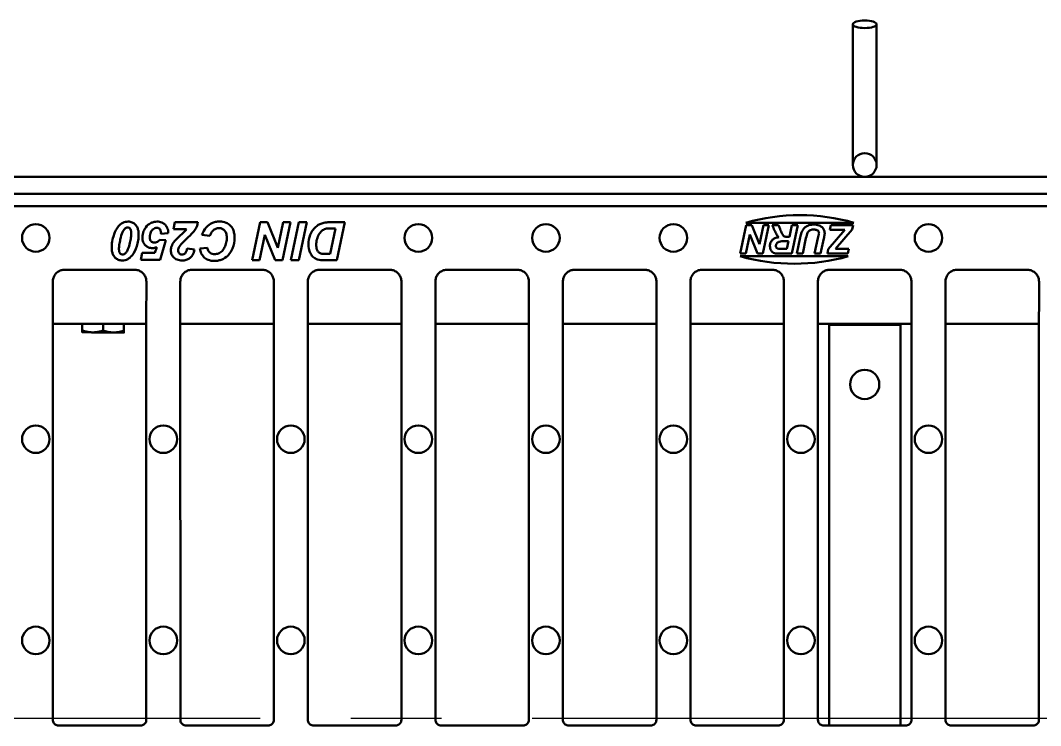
# Model space of a CAD drawing. Header units: inches. Extents: x 6 to 170, y 1 to 50.
# Drawn here: x 98.18 to 108.9, y 40.84 to 48.25 of the extents above; entities that cross this region are included whole.
import ezdxf

# ---------------------------------------------------------------- set-up
doc = ezdxf.new("R2010")
doc.units = ezdxf.units.IN
doc.header["$LTSCALE"] = 8
doc.header["$MEASUREMENT"] = 0
doc.linetypes.add('CENTER2', pattern=[1.125, 0.75, -0.125, 0.125, -0.125])
doc.layers.add('Visible (ANSI)', color=7, linetype='Continuous', lineweight=50)

msp = doc.modelspace()

# ---------------------------------------------------------------- linework, layer by layer
at = {"color": 7, "linetype": 'CENTER2', "ltscale": 0.952448}
msp.add_line((43.552063, 40.918385), (168.921708, 40.918385), dxfattribs=at)
at = {"layer": 'Visible (ANSI)'}
for p, q in [((106.927053, 47.635473), (106.927053, 48.213706)), ((107.177053, 47.635473), (107.177053, 48.213706)), ((106.927053, 47.635473), (106.927053, 47.399769)), ((107.177053, 47.399769), (107.177053, 47.635473)), ((106.927053, 46.740316), (106.927053, 47.399769)), ((107.177053, 46.740316), (107.177053, 47.399769)), ((106.927053, 46.740316), (106.927053, 46.733417)), ((107.177053, 46.733417), (107.177053, 46.740316)), ((167.052053, 46.608417), (47.052053, 46.608417)), ((167.052053, 46.429417), (47.052053, 46.429417)), ((116.376827, 46.301417), (97.727279, 46.301417)), ((99.803211, 46.131417), (99.788577, 46.05977)), ((100.046199, 46.131417), (99.803211, 46.131417)), ((100.700163, 46.131417), (100.616626, 45.731417)), ((100.776382, 46.131417), (100.700163, 46.131417)), ((100.884919, 45.862819), (100.776382, 46.131417)), ((100.941321, 46.131417), (100.884919, 45.862819)), ((100.934004, 45.731417), (101.017541, 46.131417)), ((101.017541, 46.131417), (100.941321, 46.131417)), ((101.106565, 46.131417), (101.023029, 45.731417)), ((101.105346, 45.731417), (101.188882, 46.131417)), ((101.188882, 46.131417), (101.106565, 46.131417)), ((101.587663, 46.131417), (101.446504, 46.131417)), ((101.504126, 45.731417), (101.587663, 46.131417)), ((105.807465, 46.101417), (105.744812, 45.801417)), ((105.801918, 46.126417), (106.939553, 46.126417)), ((105.864629, 46.101417), (105.807465, 46.101417)), ((105.946032, 45.899968), (105.864629, 46.101417)), ((105.988333, 46.101417), (105.946032, 45.899968)), ((105.982846, 45.801417), (106.045498, 46.101417)), ((106.045498, 46.101417), (105.988333, 46.101417)), ((106.146794, 46.101417), (106.080483, 46.101417)), ((106.286733, 46.101417), (106.260894, 45.977255)), ((106.285818, 45.801417), (106.348471, 46.101417)), ((106.348471, 46.101417), (106.286733, 46.101417)), ((106.69626, 46.101417), (106.685742, 46.05134)), ((106.929263, 46.101417), (106.69626, 46.101417)), ((106.919431, 46.054084), (106.929263, 46.101417)), ((99.65748, 46.010075), (99.734004, 46.016782)), ((99.788577, 46.05977), (99.926992, 46.05977)), ((100.087968, 46.000319), (100.170894, 45.987819)), ((100.692846, 45.731417), (100.748943, 45.9991)), ((100.748943, 45.9991), (100.857785, 45.731417)), ((101.491931, 46.067087), (101.435833, 45.797575)), ((101.450163, 46.067087), (101.491931, 46.067087)), ((105.801977, 45.801417), (105.84405, 46.002179)), ((105.84405, 46.002179), (105.925681, 45.801417)), ((106.570041, 46.004465), (106.561123, 45.96445)), ((106.843288, 46.052255), (106.668364, 45.84852)), ((106.685742, 46.05134), (106.756626, 46.05134)), ((106.746337, 45.851493), (106.919431, 46.054084)), ((99.708699, 45.941478), (99.64437, 45.946356)), ((99.647724, 45.736904), (99.708699, 45.941478)), ((106.218821, 45.932209), (106.251519, 45.932209)), ((106.251519, 45.932209), (106.234599, 45.851493)), ((106.260894, 45.977255), (106.235742, 45.977255)), ((106.374538, 45.971081), (106.339324, 45.801417)), ((106.400605, 45.801417), (106.434904, 45.965365)), ((106.561123, 45.96445), (106.525224, 45.801417)), ((106.586962, 45.801417), (106.622175, 45.959648)), ((99.461443, 45.808551), (99.446809, 45.736904)), ((99.59437, 45.808551), (99.461443, 45.808551)), ((99.612663, 45.870136), (99.59437, 45.808551)), ((100.009004, 45.844221), (99.93248, 45.855807)), ((100.145894, 45.861904), (100.066931, 45.854282)), ((101.435833, 45.797575), (101.387968, 45.797575)), ((105.744812, 45.801417), (105.801977, 45.801417)), ((105.925681, 45.801417), (105.982846, 45.801417)), ((106.152739, 45.801417), (106.285818, 45.801417)), ((106.234599, 45.851493), (106.166687, 45.851493)), ((106.339324, 45.801417), (106.400605, 45.801417)), ((106.525224, 45.801417), (106.586962, 45.801417)), ((106.668364, 45.84852), (106.659446, 45.801417)), ((106.659446, 45.801417), (106.875986, 45.801417)), ((106.886504, 45.851493), (106.746337, 45.851493)), ((106.875986, 45.801417), (106.886504, 45.851493)), ((99.446809, 45.736904), (99.647724, 45.736904)), ((100.616626, 45.731417), (100.692846, 45.731417)), ((100.857785, 45.731417), (100.934004, 45.731417)), ((101.023029, 45.731417), (101.105346, 45.731417)), ((101.396199, 45.731417), (101.504126, 45.731417)), ((106.879839, 45.773795), (105.745034, 45.773795)), ((98.645493, 45.632197), (99.378613, 45.632197)), ((99.985493, 45.632197), (100.718613, 45.632197)), ((101.325493, 45.632197), (102.058613, 45.632197)), ((102.665493, 45.632197), (103.398613, 45.632197)), ((104.005493, 45.632197), (104.738613, 45.632197)), ((105.345493, 45.632197), (106.078613, 45.632197)), ((106.685493, 45.632197), (107.418613, 45.632197)), ((108.025493, 45.632197), (108.758613, 45.632197)), ((99.503514, 45.062417), (98.520592, 45.062417)), ((98.83048, 45.062417), (98.830066, 44.993805)), ((99.049484, 45.062417), (99.049062, 44.992486)), ((99.268488, 45.062417), (99.268058, 44.991167)), ((100.843514, 45.062417), (99.860592, 45.062417)), ((102.183514, 45.062417), (101.200592, 45.062417)), ((103.523514, 45.062417), (102.540592, 45.062417)), ((104.863514, 45.062417), (103.880592, 45.062417)), ((106.203514, 45.062417), (105.220592, 45.062417)), ((107.543514, 45.062417), (106.560592, 45.062417)), ((106.677053, 40.838739), (106.677053, 45.051417)), ((106.677053, 45.051417), (107.427053, 45.051417)), ((107.427053, 45.051417), (107.427053, 40.838739)), ((108.883514, 45.062417), (107.900592, 45.062417)), ((98.829948, 44.974245), (98.939446, 44.973586)), ((98.939446, 44.973586), (99.158442, 44.972266)), ((99.158442, 44.972266), (99.267941, 44.971607)), ((98.580851, 40.838739), (99.443255, 40.838739)), ((99.920851, 40.838739), (100.783255, 40.838739)), ((101.260851, 40.838739), (102.123255, 40.838739)), ((102.600851, 40.838739), (103.463255, 40.838739)), ((103.940851, 40.838739), (104.803255, 40.838739)), ((105.280851, 40.838739), (106.143255, 40.838739)), ((106.620851, 40.838739), (107.483255, 40.838739)), ((107.960851, 40.838739), (108.823255, 40.838739))]:
    msp.add_line(p, q, dxfattribs=at)
for centre, radius in [((107.052053, 46.733417), 0.125), ((98.342053, 45.966417), 0.145), ((102.362053, 45.966417), 0.145), ((103.702053, 45.966417), 0.145), ((105.042053, 45.966417), 0.145), ((107.722053, 45.966417), 0.145), ((107.052053, 44.426417), 0.1535), ((98.342053, 43.850417), 0.145), ((99.682053, 43.850417), 0.145), ((101.022053, 43.850417), 0.145), ((102.362053, 43.850417), 0.145), ((103.702053, 43.850417), 0.145), ((105.042053, 43.850417), 0.145), ((106.382053, 43.850417), 0.145), ((107.722053, 43.850417), 0.145), ((98.342053, 41.734417), 0.145), ((99.682053, 41.734417), 0.145), ((101.022053, 41.734417), 0.145), ((102.362053, 41.734417), 0.145), ((103.702053, 41.734417), 0.145), ((105.042053, 41.734417), 0.145), ((106.382053, 41.734417), 0.145), ((107.722053, 41.734417), 0.145)]:
    msp.add_circle(centre, radius, dxfattribs=at)
for centre, start, end in [((106.370735, 44.125705), 74.1291453, 105.8708547), ((106.312436, 47.774909), 254.1696637, 285.8303363)]:
    msp.add_arc(centre, 2.08, start, end, dxfattribs=at)
msp.add_ellipse((107.052053, 48.213706), major_axis=(0.125, 0), ratio=0.321439465, dxfattribs=at)
for points, knots in [([(99.311138, 46.138124), (99.301882, 46.138124), (99.29273, 46.137128), (99.274754, 46.132951), (99.26616, 46.129839), (99.236199, 46.115009), (99.220694, 46.099501), (99.190368, 46.064576), (99.17551, 46.034678), (99.155837, 45.979273), (99.139492, 45.926824), (99.139492, 45.867087)], [-1.42420364, -1.42420364, -1.42420364, -1.42420364, -1.33217933, -1.33217933, -1.240742654, -1.240742654, -0.999827511, -0.999827511, -0.455194021, -0.455194021, 0, 0, 0, 0]), ([(99.422724, 46.001234), (99.422724, 46.014164), (99.421828, 46.027277), (99.417633, 46.051165), (99.414622, 46.062173), (99.404925, 46.084979), (99.397311, 46.09734), (99.376113, 46.117943), (99.365465, 46.125175), (99.339931, 46.135741), (99.325699, 46.138124), (99.311138, 46.138124)], [-0.5626153416, -0.5626153416, -0.5626153416, -0.5626153416, -0.4418695126, -0.4418695126, -0.3361874629, -0.3361874629, -0.2105519044, -0.2105519044, -0.11095338, -0.11095338, 0, 0, 0, 0]), ([(99.616626, 46.138124), (99.606063, 46.138124), (99.595623, 46.136996), (99.574864, 46.132388), (99.564786, 46.128929), (99.540674, 46.117839), (99.524453, 46.108022), (99.490332, 46.07271), (99.480265, 46.050641), (99.466795, 46.016848), (99.462358, 45.995416), (99.462358, 45.973185)], [-0.4712701401, -0.4712701401, -0.4712701401, -0.4712701401, -0.4160229023, -0.4160229023, -0.3600477911, -0.3600477911, -0.2772072836, -0.2772072836, -0.1694012242, -0.1694012242, 0, 0, 0, 0]), ([(99.734004, 46.016782), (99.733802, 46.035158), (99.730935, 46.053488), (99.716708, 46.087468), (99.707126, 46.098801), (99.689616, 46.116038), (99.678009, 46.123843), (99.649507, 46.135541), (99.63319, 46.138124), (99.616626, 46.138124)], [-0.3917950767, -0.3917950767, -0.3917950767, -0.3917950767, -0.3134044486, -0.3134044486, -0.234723823, -0.234723823, -0.1262137182, -0.1262137182, 0, 0, 0, 0]), ([(99.921199, 45.951843), (99.987527, 46.014424), (100.008258, 46.03855), (100.033399, 46.082836), (100.042543, 46.104137), (100.046199, 46.131417)], [-0.5332643141, -0.5332643141, -0.5332643141, -0.5332643141, -0.2097276997, -0.2097276997, 0, 0, 0, 0]), ([(100.274553, 46.138734), (100.259774, 46.138734), (100.245062, 46.137367), (100.216839, 46.131405), (100.20356, 46.127024), (100.176346, 46.114254), (100.154284, 46.101693), (100.112635, 46.055387), (100.098234, 46.028681), (100.087968, 46.000319)], [-0.9155196945, -0.9155196945, -0.9155196945, -0.9155196945, -0.6895128727, -0.6895128727, -0.4744099358, -0.4744099358, -0.2298442899, -0.2298442899, 0, 0, 0, 0]), ([(100.43065, 45.966173), (100.43065, 45.982178), (100.42953, 45.998394), (100.424294, 46.028003), (100.420534, 46.041654), (100.406465, 46.074635), (100.395576, 46.088571), (100.372704, 46.111044), (100.358119, 46.120442), (100.320432, 46.135516), (100.297441, 46.138734), (100.274553, 46.138734)], [-0.5696671888, -0.5696671888, -0.5696671888, -0.5696671888, -0.4892404892, -0.4892404892, -0.4186110456, -0.4186110456, -0.3091338147, -0.3091338147, -0.1744101474, -0.1744101474, 0, 0, 0, 0]), ([(101.367541, 46.125319), (101.353518, 46.122003), (101.339635, 46.117532), (101.314838, 46.106158), (101.303768, 46.099569), (101.29376, 46.091478)], [-0.2079001477, -0.2079001477, -0.2079001477, -0.2079001477, -0.0980650013, -0.0980650013, 0, 0, 0, 0]), ([(101.446504, 46.131417), (101.431494, 46.131417), (101.415238, 46.13105), (101.389807, 46.129087), (101.377784, 46.127729), (101.367541, 46.125319)], [-0.1954803348, -0.1954803348, -0.1954803348, -0.1954803348, -0.0801870153, -0.0801870153, 0, 0, 0, 0]), ([(106.080483, 46.101417), (106.087935, 46.08255), (106.096145, 46.062858), (106.111155, 46.030375), (106.118617, 46.015342), (106.126443, 46.00195)], [-0.2732928326, -0.2732928326, -0.2732928326, -0.2732928326, -0.1181954759, -0.1181954759, 0, 0, 0, 0]), ([(106.17812, 46.022301), (106.171634, 46.037244), (106.164642, 46.053757), (106.154694, 46.078881), (106.150038, 46.091127), (106.146794, 46.101417)], [-0.2079309914, -0.2079309914, -0.2079309914, -0.2079309914, -0.082213401, -0.082213401, 0, 0, 0, 0]), ([(106.519736, 46.106447), (106.50189, 46.106447), (106.483524, 46.104548), (106.448625, 46.09368), (106.436364, 46.085707), (106.416489, 46.069941), (106.40771, 46.060029), (106.394514, 46.03702), (106.384608, 46.015884), (106.374538, 45.971081)], [-1.333725564, -1.333725564, -1.333725564, -1.333725564, -1.028872932, -1.028872932, -0.709896457, -0.709896457, -0.349912511, -0.349912511, 0, 0, 0, 0]), ([(106.63155, 46.014755), (106.63155, 46.021355), (106.630975, 46.027937), (106.628458, 46.040521), (106.626612, 46.046442), (106.619509, 46.062365), (106.612979, 46.071241), (106.598764, 46.084643), (106.589172, 46.092181), (106.556804, 46.104286), (106.537914, 46.106447), (106.519736, 46.106447)], [-0.6218542537, -0.6218542537, -0.6218542537, -0.6218542537, -0.5232995856, -0.5232995856, -0.43023467, -0.43023467, -0.262963334, -0.262963334, -0.1385161465, -0.1385161465, 0, 0, 0, 0]), ([(99.230041, 45.948795), (99.236178, 45.976896), (99.244071, 46.005988), (99.258238, 46.037763), (99.263527, 46.047741), (99.26998, 46.055502)], [-0.266252219, -0.266252219, -0.266252219, -0.266252219, -0.076912529, -0.076912529, 0, 0, 0, 0]), ([(99.26998, 46.055502), (99.273117, 46.0592), (99.276593, 46.06265), (99.283903, 46.068283), (99.287644, 46.070538), (99.297126, 46.074503), (99.3028, 46.075624), (99.308699, 46.075624)], [-0.1152733863, -0.1152733863, -0.1152733863, -0.1152733863, -0.0783110772, -0.0783110772, -0.04494996, -0.04494996, 0, 0, 0, 0]), ([(99.308699, 46.075624), (99.311562, 46.075624), (99.314407, 46.075327), (99.319847, 46.074019), (99.32238, 46.073058), (99.328836, 46.069563), (99.332262, 46.066539), (99.336828, 46.060922), (99.339865, 46.056801), (99.344995, 46.039286), (99.345894, 46.028114), (99.345894, 46.017087)], [-0.4438360577, -0.4438360577, -0.4438360577, -0.4438360577, -0.3635675984, -0.3635675984, -0.2869823884, -0.2869823884, -0.1577646973, -0.1577646973, -0.0840258789, -0.0840258789, 0, 0, 0, 0]), ([(99.345894, 46.017087), (99.345894, 46.002082), (99.344342, 45.986187), (99.339538, 45.95236), (99.33559, 45.932712), (99.33126, 45.914039)], [-0.2601124726, -0.2601124726, -0.2601124726, -0.2601124726, -0.1460655697, -0.1460655697, 0, 0, 0, 0]), ([(99.402297, 45.878978), (99.408933, 45.899085), (99.414127, 45.919601), (99.420976, 45.960594), (99.422724, 45.980848), (99.422724, 46.001234)], [-0.3166928571, -0.3166928571, -0.3166928571, -0.3166928571, -0.1553398862, -0.1553398862, 0, 0, 0, 0]), ([(99.540102, 45.973795), (99.540102, 45.983586), (99.540842, 45.993491), (99.544302, 46.011609), (99.54679, 46.019934), (99.556571, 46.041146), (99.564437, 46.049787), (99.57724, 46.061551), (99.583977, 46.066228), (99.598467, 46.072321), (99.605721, 46.073795), (99.613272, 46.073795)], [-0.2782329435, -0.2782329435, -0.2782329435, -0.2782329435, -0.2314194163, -0.2314194163, -0.190064399, -0.190064399, -0.1197771776, -0.1197771776, -0.0575417254, -0.0575417254, 0, 0, 0, 0]), ([(99.613272, 46.073795), (99.616616, 46.073795), (99.619953, 46.073498), (99.626308, 46.072192), (99.629287, 46.071236), (99.637056, 46.067644), (99.641305, 46.064433), (99.647268, 46.057935), (99.650937, 46.053377), (99.656795, 46.036957), (99.657785, 46.027377), (99.657785, 46.018307)], [-0.3546264931, -0.3546264931, -0.3546264931, -0.3546264931, -0.2922477304, -0.2922477304, -0.2336029883, -0.2336029883, -0.1325906454, -0.1325906454, -0.0691137064, -0.0691137064, 0, 0, 0, 0]), ([(99.657785, 46.018307), (99.657785, 46.017219), (99.657748, 46.015958), (99.657651, 46.013316), (99.657566, 46.011632), (99.65748, 46.010075)], [-0.02010275766, -0.02010275766, -0.02010275766, -0.02010275766, -0.01187937312, -0.01187937312, 0, 0, 0, 0]), ([(99.926992, 46.05977), (99.913265, 46.04223), (99.901108, 46.030031), (99.856945, 45.987679), (99.822705, 45.956902), (99.803211, 45.934465)], [-0.343064283, -0.343064283, -0.343064283, -0.343064283, -0.2264833413, -0.2264833413, 0, 0, 0, 0]), ([(100.170894, 45.987819), (100.174339, 45.998472), (100.178739, 46.008908), (100.189448, 46.027246), (100.195481, 46.035247), (100.211985, 46.051295), (100.222833, 46.058281), (100.245007, 46.067553), (100.256811, 46.069831), (100.269065, 46.069831)], [-0.3299978299, -0.3299978299, -0.3299978299, -0.3299978299, -0.2525575839, -0.2525575839, -0.1831416277, -0.1831416277, -0.0933783174, -0.0933783174, 0, 0, 0, 0]), ([(100.269065, 46.069831), (100.274399, 46.069831), (100.279704, 46.069351), (100.289952, 46.067285), (100.294812, 46.065762), (100.308764, 46.059609), (100.316794, 46.053645), (100.329586, 46.040186), (100.336347, 46.031346), (100.347255, 46.00252), (100.349248, 45.985591), (100.349248, 45.969221)], [-0.5023108897, -0.5023108897, -0.5023108897, -0.5023108897, -0.4329251843, -0.4329251843, -0.3663080653, -0.3663080653, -0.2345683804, -0.2345683804, -0.1247325077, -0.1247325077, 0, 0, 0, 0]), ([(101.29376, 46.091478), (101.279085, 46.080023), (101.266365, 46.066549), (101.244132, 46.036316), (101.233313, 46.017669), (101.212202, 45.966208), (101.20687, 45.931951), (101.20687, 45.89727)], [-0.5807300075, -0.5807300075, -0.5807300075, -0.5807300075, -0.423747975, -0.423747975, -0.2642667643, -0.2642667643, 0, 0, 0, 0]), ([(101.289492, 45.894831), (101.289492, 45.913601), (101.291248, 45.932543), (101.297551, 45.958757), (101.302204, 45.975909), (101.322465, 46.013179), (101.333405, 46.028225), (101.347114, 46.040563)], [-0.742641423, -0.742641423, -0.742641423, -0.742641423, -0.3233607128, -0.3233607128, -0.1405386191, -0.1405386191, 0, 0, 0, 0]), ([(101.347114, 46.040563), (101.352611, 46.045471), (101.358555, 46.049809), (101.37331, 46.05806), (101.380265, 46.06028), (101.398847, 46.065449), (101.421867, 46.067087), (101.450163, 46.067087)], [-0.3271275639, -0.3271275639, -0.3271275639, -0.3271275639, -0.2785123616, -0.2785123616, -0.2156119446, -0.2156119446, 0, 0, 0, 0]), ([(106.126443, 46.00195), (106.129732, 45.996516), (106.133346, 45.991199), (106.140822, 45.981816), (106.144664, 45.97761), (106.148852, 45.973825)], [-0.09142955508, -0.09142955508, -0.09142955508, -0.09142955508, -0.04301337269, -0.04301337269, 0, 0, 0, 0]), ([(106.205102, 45.9832), (106.199609, 45.987036), (106.194949, 45.992505), (106.18604, 46.005417), (106.181691, 46.014055), (106.17812, 46.022301)], [-0.1192857363, -0.1192857363, -0.1192857363, -0.1192857363, -0.0684684055, -0.0684684055, 0, 0, 0, 0]), ([(106.434904, 45.965365), (106.439932, 45.987672), (106.445464, 46.006995), (106.453608, 46.023863), (106.457544, 46.030959), (106.468913, 46.041682), (106.475, 46.046178), (106.494312, 46.053457), (106.50589, 46.05477), (106.516992, 46.05477)], [-0.5827969779, -0.5827969779, -0.5827969779, -0.5827969779, -0.2718056574, -0.2718056574, -0.1570278729, -0.1570278729, -0.0845986867, -0.0845986867, 0, 0, 0, 0]), ([(106.516992, 46.05477), (106.523175, 46.05477), (106.529515, 46.054349), (106.540723, 46.052297), (106.54582, 46.050839), (106.556736, 46.045721), (106.560679, 46.042284), (106.566039, 46.036674), (106.568252, 46.033445), (106.571377, 46.025942), (106.572099, 46.021897), (106.572099, 46.017728)], [-0.1391083294, -0.1391083294, -0.1391083294, -0.1391083294, -0.112931331, -0.112931331, -0.0908946893, -0.0908946893, -0.0619318185, -0.0619318185, -0.0317741581, -0.0317741581, 0, 0, 0, 0]), ([(106.572099, 46.017728), (106.571759, 46.015285), (106.571391, 46.012736), (106.570718, 46.008396), (106.570385, 46.006361), (106.570041, 46.004465)], [-0.03352487716, -0.03352487716, -0.03352487716, -0.03352487716, -0.01468042822, -0.01468042822, 0, 0, 0, 0]), ([(106.622175, 45.959648), (106.623795, 45.967136), (106.625828, 45.976628), (106.628202, 45.988279), (106.629326, 45.993926), (106.629721, 45.996691)], [-0.06123003914, -0.06123003914, -0.06123003914, -0.06123003914, -0.02128151175, -0.02128151175, 0, 0, 0, 0]), ([(106.629721, 45.996691), (106.630301, 45.999808), (106.630773, 46.002969), (106.631382, 46.008985), (106.63155, 46.011879), (106.63155, 46.014755)], [-0.04608087523, -0.04608087523, -0.04608087523, -0.04608087523, -0.02191844717, -0.02191844717, 0, 0, 0, 0]), ([(106.756626, 46.05134), (106.766753, 46.051474), (106.777469, 46.051598), (106.795152, 46.051747), (106.803481, 46.051798), (106.811047, 46.051798)], [-0.1351608595, -0.1351608595, -0.1351608595, -0.1351608595, -0.0576522062, -0.0576522062, 0, 0, 0, 0]), ([(106.811047, 46.051798), (106.813162, 46.051798), (106.81962, 46.051888), (106.827987, 46.052007), (106.83669, 46.052147), (106.843288, 46.052255)], [-0.06272125901, -0.06272125901, -0.06272125901, -0.06272125901, -0.05028394309, -0.05028394309, 0, 0, 0, 0]), ([(99.216016, 45.848795), (99.216016, 45.862928), (99.217565, 45.878282), (99.222138, 45.910891), (99.22596, 45.930434), (99.230041, 45.948795)], [-0.2505790308, -0.2505790308, -0.2505790308, -0.2505790308, -0.1433245594, -0.1433245594, 0, 0, 0, 0]), ([(99.33126, 45.914039), (99.32604, 45.892151), (99.319163, 45.868083), (99.305139, 45.835183), (99.298445, 45.822173), (99.290102, 45.811904)], [-0.2735298565, -0.2735298565, -0.2735298565, -0.2735298565, -0.1008170268, -0.1008170268, 0, 0, 0, 0]), ([(99.462358, 45.973185), (99.462358, 45.955294), (99.464987, 45.937367), (99.477196, 45.908414), (99.484575, 45.897538), (99.503258, 45.879233), (99.513496, 45.87232), (99.53842, 45.862055), (99.552547, 45.85977), (99.566931, 45.85977)], [-0.445934028, -0.445934028, -0.445934028, -0.445934028, -0.3088890217, -0.3088890217, -0.2053662992, -0.2053662992, -0.1096091884, -0.1096091884, 0, 0, 0, 0]), ([(99.587053, 45.917697), (99.583415, 45.917697), (99.579777, 45.918006), (99.572892, 45.919382), (99.569675, 45.920386), (99.561526, 45.924087), (99.557125, 45.927326), (99.550902, 45.934026), (99.547143, 45.938689), (99.541139, 45.955122), (99.540102, 45.964678), (99.540102, 45.973795)], [-0.3570642379, -0.3570642379, -0.3570642379, -0.3570642379, -0.292331555, -0.292331555, -0.2321510789, -0.2321510789, -0.1331026346, -0.1331026346, -0.0694694151, -0.0694694151, 0, 0, 0, 0]), ([(99.64437, 45.946356), (99.639477, 45.941129), (99.634136, 45.936236), (99.62316, 45.928264), (99.617612, 45.925044), (99.603791, 45.91938), (99.595585, 45.917697), (99.587053, 45.917697)], [-0.1683891038, -0.1683891038, -0.1683891038, -0.1683891038, -0.1138148218, -0.1138148218, -0.0650133249, -0.0650133249, 0, 0, 0, 0]), ([(99.803211, 45.934465), (99.782198, 45.910045), (99.773942, 45.892356), (99.764277, 45.867537), (99.761138, 45.852479), (99.761138, 45.836904)], [-0.2029638234, -0.2029638234, -0.2029638234, -0.2029638234, -0.1186789946, -0.1186789946, 0, 0, 0, 0]), ([(99.837053, 45.836295), (99.837053, 45.840761), (99.837739, 45.845231), (99.840136, 45.854615), (99.842034, 45.859604), (99.846528, 45.869358), (99.852318, 45.880948), (99.870285, 45.901234)], [-0.5685708064, -0.5685708064, -0.5685708064, -0.5685708064, -0.4016520544, -0.4016520544, -0.2064882074, -0.2064882074, 0, 0, 0, 0]), ([(99.870285, 45.901234), (99.87508, 45.90644), (99.883672, 45.91503), (99.898587, 45.929856), (99.910922, 45.941877), (99.921199, 45.951843)], [-0.1589248859, -0.1589248859, -0.1589248859, -0.1589248859, -0.1090903934, -0.1090903934, 0, 0, 0, 0]), ([(100.219065, 45.724709), (100.233028, 45.724709), (100.246878, 45.726018), (100.274018, 45.731513), (100.287049, 45.735596), (100.31801, 45.748928), (100.340649, 45.761741), (100.387506, 45.808565), (100.401751, 45.83722), (100.424219, 45.891279), (100.43065, 45.928206), (100.43065, 45.966173)], [-0.7519184317, -0.7519184317, -0.7519184317, -0.7519184317, -0.6623395836, -0.6623395836, -0.5742613404, -0.5742613404, -0.4460705854, -0.4460705854, -0.2893079575, -0.2893079575, 0, 0, 0, 0]), ([(100.349248, 45.969221), (100.349248, 45.952195), (100.347253, 45.935382), (100.339027, 45.899714), (100.332482, 45.882132), (100.319128, 45.854229), (100.310298, 45.84041), (100.285482, 45.815245), (100.271733, 45.808112), (100.248681, 45.798471), (100.235061, 45.795746), (100.220894, 45.795746)], [-0.3785346113, -0.3785346113, -0.3785346113, -0.3785346113, -0.3232241954, -0.3232241954, -0.2596277456, -0.2596277456, -0.1904032469, -0.1904032469, -0.1079495087, -0.1079495087, 0, 0, 0, 0]), ([(101.20687, 45.89727), (101.20687, 45.865301), (101.212164, 45.842691), (101.225329, 45.803958), (101.235372, 45.789298), (101.257614, 45.762881), (101.271637, 45.753941), (101.292156, 45.743105), (101.309985, 45.735774), (101.338577, 45.732636)], [-0.627494559, -0.627494559, -0.627494559, -0.627494559, -0.538364946, -0.538364946, -0.4140125505, -0.4140125505, -0.2191799157, -0.2191799157, 0, 0, 0, 0]), ([(101.337358, 45.802453), (101.332415, 45.804176), (101.327796, 45.806539), (101.31897, 45.812627), (101.314921, 45.816324), (101.306023, 45.826389), (101.300387, 45.83378), (101.291177, 45.860638), (101.289492, 45.877733), (101.289492, 45.894831)], [-0.3951584883, -0.3951584883, -0.3951584883, -0.3951584883, -0.3209029239, -0.3209029239, -0.2430373952, -0.2430373952, -0.1302913781, -0.1302913781, 0, 0, 0, 0]), ([(106.148852, 45.973825), (106.134639, 45.972005), (106.120212, 45.968619), (106.097608, 45.958288), (106.088853, 45.952565), (106.076043, 45.939727), (106.068734, 45.931003), (106.058476, 45.905942), (106.056474, 45.893091), (106.056474, 45.880075)], [-0.5555228948, -0.5555228948, -0.5555228948, -0.5555228948, -0.3539971075, -0.3539971075, -0.2062899743, -0.2062899743, -0.0991776306, -0.0991776306, 0, 0, 0, 0]), ([(106.117983, 45.88099), (106.117983, 45.885309), (106.118649, 45.889524), (106.121352, 45.897951), (106.123401, 45.901983), (106.129324, 45.910812), (106.133877, 45.915831), (106.144846, 45.923051), (106.149974, 45.925471), (106.166896, 45.930669), (106.189499, 45.932209), (106.218821, 45.932209)], [-0.6269760614, -0.6269760614, -0.6269760614, -0.6269760614, -0.5359256688, -0.5359256688, -0.440423319, -0.440423319, -0.3117794723, -0.3117794723, -0.2234325516, -0.2234325516, 0, 0, 0, 0]), ([(106.235742, 45.977255), (106.227557, 45.977255), (106.219035, 45.977869), (106.209805, 45.980677), (106.207258, 45.981725), (106.205102, 45.9832)], [-0.07363153989, -0.07363153989, -0.07363153989, -0.07363153989, -0.01990843394, -0.01990843394, 0, 0, 0, 0]), ([(99.139492, 45.867087), (99.139492, 45.853946), (99.140392, 45.840605), (99.14462, 45.81637), (99.147651, 45.805213), (99.15712, 45.782907), (99.164557, 45.770379), (99.185927, 45.749577), (99.196468, 45.742426), (99.221814, 45.731945), (99.235983, 45.729587), (99.250468, 45.729587)], [-0.5853764919, -0.5853764919, -0.5853764919, -0.5853764919, -0.4529849796, -0.4529849796, -0.3376048856, -0.3376048856, -0.2089705476, -0.2089705476, -0.1103748172, -0.1103748172, 0, 0, 0, 0]), ([(99.253516, 45.792087), (99.250729, 45.792087), (99.24796, 45.792372), (99.242649, 45.79362), (99.240165, 45.794537), (99.233687, 45.797937), (99.230194, 45.800942), (99.225211, 45.806915), (99.222108, 45.811169), (99.216953, 45.827926), (99.216016, 45.838369), (99.216016, 45.848795)], [-0.3772290114, -0.3772290114, -0.3772290114, -0.3772290114, -0.3145029392, -0.3145029392, -0.2544694693, -0.2544694693, -0.1498932255, -0.1498932255, -0.0794400356, -0.0794400356, 0, 0, 0, 0]), ([(99.250468, 45.729587), (99.260394, 45.729587), (99.270181, 45.730762), (99.289452, 45.735671), (99.298642, 45.739339), (99.320525, 45.751213), (99.337022, 45.762946), (99.374815, 45.809495), (99.390507, 45.843321), (99.402297, 45.878978)], [-0.8010431732, -0.8010431732, -0.8010431732, -0.8010431732, -0.6542744206, -0.6542744206, -0.5070194951, -0.5070194951, -0.2861735904, -0.2861735904, 0, 0, 0, 0]), ([(99.290102, 45.811904), (99.287132, 45.808192), (99.283808, 45.804719), (99.276758, 45.799088), (99.273135, 45.796853), (99.264182, 45.793109), (99.258951, 45.792087), (99.253516, 45.792087)], [-0.1101746327, -0.1101746327, -0.1101746327, -0.1101746327, -0.0739419032, -0.0739419032, -0.041413204, -0.041413204, 0, 0, 0, 0]), ([(99.566931, 45.85977), (99.574595, 45.85977), (99.58217, 45.860667), (99.597566, 45.864157), (99.605249, 45.866819), (99.612663, 45.870136)], [-0.1202884639, -0.1202884639, -0.1202884639, -0.1202884639, -0.061889614, -0.061889614, 0, 0, 0, 0]), ([(99.761138, 45.836904), (99.761138, 45.829253), (99.761781, 45.821621), (99.764586, 45.807002), (99.766645, 45.800099), (99.774745, 45.781066), (99.782379, 45.77027), (99.798293, 45.754746), (99.80906, 45.745667), (99.843524, 45.732086), (99.862366, 45.729587), (99.880955, 45.729587)], [-0.735249773, -0.735249773, -0.735249773, -0.735249773, -0.6128752048, -0.6128752048, -0.4971836058, -0.4971836058, -0.2820724189, -0.2820724189, -0.1416477819, -0.1416477819, 0, 0, 0, 0]), ([(99.879126, 45.790868), (99.873393, 45.790868), (99.867773, 45.791789), (99.85762, 45.79598), (99.853371, 45.798908), (99.846501, 45.805802), (99.843092, 45.810183), (99.83805, 45.822651), (99.837053, 45.829463), (99.837053, 45.836295)], [-0.2259364898, -0.2259364898, -0.2259364898, -0.2259364898, -0.1614763089, -0.1614763089, -0.1024392816, -0.1024392816, -0.052058675, -0.052058675, 0, 0, 0, 0]), ([(99.93248, 45.855807), (99.930391, 45.844817), (99.927358, 45.832786), (99.918125, 45.811727), (99.913405, 45.806561), (99.906062, 45.799613), (99.901365, 45.796384), (99.890654, 45.791913), (99.884988, 45.790868), (99.879126, 45.790868)], [-0.1534342792, -0.1534342792, -0.1534342792, -0.1534342792, -0.1217026421, -0.1217026421, -0.0884400679, -0.0884400679, -0.0446652184, -0.0446652184, 0, 0, 0, 0]), ([(99.880955, 45.729587), (99.895151, 45.729587), (99.909274, 45.731312), (99.935593, 45.739282), (99.947357, 45.745083), (99.967592, 45.759907), (99.979057, 45.770329), (99.999576, 45.804375), (100.005694, 45.824141), (100.009004, 45.844221)], [-0.6473325758, -0.6473325758, -0.6473325758, -0.6473325758, -0.4694121157, -0.4694121157, -0.3027254703, -0.3027254703, -0.155076625, -0.155076625, 0, 0, 0, 0]), ([(100.066931, 45.854282), (100.068941, 45.837069), (100.073131, 45.820195), (100.087105, 45.789718), (100.096199, 45.776636), (100.117011, 45.756154), (100.130952, 45.744878), (100.173155, 45.727957), (100.196143, 45.724709), (100.219065, 45.724709)], [-0.7887651221, -0.7887651221, -0.7887651221, -0.7887651221, -0.5600196507, -0.5600196507, -0.3462995775, -0.3462995775, -0.1746643516, -0.1746643516, 0, 0, 0, 0]), ([(100.220894, 45.795746), (100.212249, 45.795746), (100.203513, 45.796656), (100.187406, 45.801165), (100.180159, 45.804531), (100.168822, 45.812989), (100.163137, 45.818379), (100.151766, 45.83767), (100.148097, 45.849949), (100.145894, 45.861904)], [-0.3847040557, -0.3847040557, -0.3847040557, -0.3847040557, -0.2738723987, -0.2738723987, -0.1703588896, -0.1703588896, -0.092634434, -0.092634434, 0, 0, 0, 0]), ([(101.387968, 45.797575), (101.378111, 45.797575), (101.367026, 45.797845), (101.35026, 45.799461), (101.342939, 45.800553), (101.337358, 45.802453)], [-0.1089193799, -0.1089193799, -0.1089193799, -0.1089193799, -0.0449214195, -0.0449214195, 0, 0, 0, 0]), ([(106.056474, 45.880075), (106.056474, 45.871919), (106.057281, 45.863731), (106.061039, 45.848623), (106.063755, 45.841783), (106.07052, 45.830549), (106.075502, 45.823496), (106.090643, 45.811537), (106.098222, 45.808509), (106.118988, 45.802638), (106.136114, 45.801417), (106.152739, 45.801417)], [-0.4283137024, -0.4283137024, -0.4283137024, -0.4283137024, -0.3366659499, -0.3366659499, -0.2534095466, -0.2534095466, -0.1893380736, -0.1893380736, -0.126680874, -0.126680874, 0, 0, 0, 0]), ([(106.131245, 45.856295), (106.128737, 45.857851), (106.126453, 45.859711), (106.122662, 45.864063), (106.121205, 45.866433), (106.118598, 45.872836), (106.117983, 45.876896), (106.117983, 45.88099)], [-0.07516078772, -0.07516078772, -0.07516078772, -0.07516078772, -0.05267236917, -0.05267236917, -0.03119385947, -0.03119385947, 0, 0, 0, 0]), ([(106.166687, 45.851493), (106.154689, 45.851493), (106.14418, 45.85219), (106.134988, 45.854598), (106.132912, 45.855322), (106.131245, 45.856295)], [-0.06423357697, -0.06423357697, -0.06423357697, -0.06423357697, -0.01470160443, -0.01470160443, 0, 0, 0, 0]), ([(101.338577, 45.732636), (101.343886, 45.732118), (101.352639, 45.731861), (101.37083, 45.731476), (101.384697, 45.731417), (101.396199, 45.731417)], [-0.1374830856, -0.1374830856, -0.1374830856, -0.1374830856, -0.0876467804, -0.0876467804, 0, 0, 0, 0]), ([(98.520574, 45.507359), (98.520573, 45.520373), (98.522656, 45.533583), (98.530758, 45.55847), (98.53676, 45.570239), (98.552215, 45.591461), (98.561525, 45.600746), (98.582796, 45.616151), (98.594595, 45.622122), (98.619424, 45.630147), (98.632474, 45.632197), (98.645493, 45.632197)], [0, 0, 0, 0, 0.1229644103, 0.1229644103, 0.2459288205, 0.2459288205, 0.3688932308, 0.3688932308, 0.4918576411, 0.4918576411, 0.6148220514, 0.6148220514, 0.6148220514, 0.6148220514]), ([(99.378613, 45.632197), (99.391632, 45.632197), (99.404848, 45.630116), (99.429746, 45.622023), (99.441521, 45.616028), (99.462758, 45.600587), (99.47205, 45.591285), (99.487469, 45.570028), (99.493448, 45.558234), (99.50148, 45.533417), (99.503533, 45.520373), (99.503532, 45.507359)], [0, 0, 0, 0, 0.1229638236, 0.1229638236, 0.2459276472, 0.2459276472, 0.3688914708, 0.3688914708, 0.4918552944, 0.4918552944, 0.614819118, 0.614819118, 0.614819118, 0.614819118]), ([(99.860574, 45.507359), (99.860573, 45.520373), (99.862656, 45.533583), (99.870758, 45.55847), (99.87676, 45.570239), (99.892215, 45.591461), (99.901525, 45.600746), (99.922796, 45.616151), (99.934595, 45.622122), (99.959424, 45.630147), (99.972474, 45.632197), (99.985493, 45.632197)], [0, 0, 0, 0, 0.1229644103, 0.1229644103, 0.2459288205, 0.2459288205, 0.3688932308, 0.3688932308, 0.4918576411, 0.4918576411, 0.6148220514, 0.6148220514, 0.6148220514, 0.6148220514]), ([(100.718613, 45.632197), (100.731632, 45.632197), (100.744848, 45.630116), (100.769746, 45.622023), (100.781521, 45.616028), (100.802758, 45.600587), (100.81205, 45.591285), (100.827469, 45.570028), (100.833448, 45.558234), (100.84148, 45.533417), (100.843533, 45.520373), (100.843532, 45.507359)], [0, 0, 0, 0, 0.1229638236, 0.1229638236, 0.2459276472, 0.2459276472, 0.3688914708, 0.3688914708, 0.4918552944, 0.4918552944, 0.614819118, 0.614819118, 0.614819118, 0.614819118]), ([(101.200574, 45.507359), (101.200573, 45.520373), (101.202656, 45.533583), (101.210758, 45.55847), (101.21676, 45.570239), (101.232215, 45.591461), (101.241525, 45.600746), (101.262796, 45.616151), (101.274595, 45.622122), (101.299424, 45.630147), (101.312474, 45.632197), (101.325493, 45.632197)], [0, 0, 0, 0, 0.1229644103, 0.1229644103, 0.2459288205, 0.2459288205, 0.3688932308, 0.3688932308, 0.4918576411, 0.4918576411, 0.6148220514, 0.6148220514, 0.6148220514, 0.6148220514]), ([(102.058613, 45.632197), (102.071632, 45.632197), (102.084848, 45.630116), (102.109746, 45.622023), (102.121521, 45.616028), (102.142758, 45.600587), (102.15205, 45.591285), (102.167469, 45.570028), (102.173448, 45.558234), (102.18148, 45.533417), (102.183533, 45.520373), (102.183532, 45.507359)], [0, 0, 0, 0, 0.1229638236, 0.1229638236, 0.2459276472, 0.2459276472, 0.3688914708, 0.3688914708, 0.4918552944, 0.4918552944, 0.614819118, 0.614819118, 0.614819118, 0.614819118]), ([(102.540574, 45.507359), (102.540573, 45.520373), (102.542656, 45.533583), (102.550758, 45.55847), (102.55676, 45.570239), (102.572215, 45.591461), (102.581525, 45.600746), (102.602796, 45.616151), (102.614595, 45.622122), (102.639424, 45.630147), (102.652474, 45.632197), (102.665493, 45.632197)], [0, 0, 0, 0, 0.1229644103, 0.1229644103, 0.2459288205, 0.2459288205, 0.3688932308, 0.3688932308, 0.4918576411, 0.4918576411, 0.6148220514, 0.6148220514, 0.6148220514, 0.6148220514]), ([(103.398613, 45.632197), (103.411632, 45.632197), (103.424848, 45.630116), (103.449746, 45.622023), (103.461521, 45.616028), (103.482758, 45.600587), (103.49205, 45.591285), (103.507469, 45.570028), (103.513448, 45.558234), (103.52148, 45.533417), (103.523533, 45.520373), (103.523532, 45.507359)], [0, 0, 0, 0, 0.1229638236, 0.1229638236, 0.2459276472, 0.2459276472, 0.3688914708, 0.3688914708, 0.4918552944, 0.4918552944, 0.614819118, 0.614819118, 0.614819118, 0.614819118]), ([(103.880574, 45.507359), (103.880573, 45.520373), (103.882656, 45.533583), (103.890758, 45.55847), (103.89676, 45.570239), (103.912215, 45.591461), (103.921525, 45.600746), (103.942796, 45.616151), (103.954595, 45.622122), (103.979424, 45.630147), (103.992474, 45.632197), (104.005493, 45.632197)], [0, 0, 0, 0, 0.1229644103, 0.1229644103, 0.2459288205, 0.2459288205, 0.3688932308, 0.3688932308, 0.4918576411, 0.4918576411, 0.6148220514, 0.6148220514, 0.6148220514, 0.6148220514]), ([(104.738613, 45.632197), (104.751632, 45.632197), (104.764848, 45.630116), (104.789746, 45.622023), (104.801521, 45.616028), (104.822758, 45.600587), (104.83205, 45.591285), (104.847469, 45.570028), (104.853448, 45.558234), (104.86148, 45.533417), (104.863533, 45.520373), (104.863532, 45.507359)], [0, 0, 0, 0, 0.1229638236, 0.1229638236, 0.2459276472, 0.2459276472, 0.3688914708, 0.3688914708, 0.4918552944, 0.4918552944, 0.614819118, 0.614819118, 0.614819118, 0.614819118]), ([(105.220574, 45.507359), (105.220573, 45.520373), (105.222656, 45.533583), (105.230758, 45.55847), (105.23676, 45.570239), (105.252215, 45.591461), (105.261525, 45.600746), (105.282796, 45.616151), (105.294595, 45.622122), (105.319424, 45.630147), (105.332474, 45.632197), (105.345493, 45.632197)], [0, 0, 0, 0, 0.1229644103, 0.1229644103, 0.2459288205, 0.2459288205, 0.3688932308, 0.3688932308, 0.4918576411, 0.4918576411, 0.6148220514, 0.6148220514, 0.6148220514, 0.6148220514]), ([(106.078613, 45.632197), (106.091632, 45.632197), (106.104848, 45.630116), (106.129746, 45.622023), (106.141521, 45.616028), (106.162758, 45.600587), (106.17205, 45.591285), (106.187469, 45.570028), (106.193448, 45.558234), (106.20148, 45.533417), (106.203533, 45.520373), (106.203532, 45.507359)], [0, 0, 0, 0, 0.1229638236, 0.1229638236, 0.2459276472, 0.2459276472, 0.3688914708, 0.3688914708, 0.4918552944, 0.4918552944, 0.614819118, 0.614819118, 0.614819118, 0.614819118]), ([(106.560574, 45.507359), (106.560573, 45.520373), (106.562656, 45.533583), (106.570758, 45.55847), (106.57676, 45.570239), (106.592215, 45.591461), (106.601525, 45.600746), (106.622796, 45.616151), (106.634595, 45.622122), (106.659424, 45.630147), (106.672474, 45.632197), (106.685493, 45.632197)], [0, 0, 0, 0, 0.1229644103, 0.1229644103, 0.2459288205, 0.2459288205, 0.3688932308, 0.3688932308, 0.4918576411, 0.4918576411, 0.6148220514, 0.6148220514, 0.6148220514, 0.6148220514]), ([(107.543532, 45.507359), (107.543533, 45.520373), (107.54145, 45.533583), (107.533348, 45.55847), (107.527346, 45.570239), (107.511891, 45.591461), (107.502581, 45.600746), (107.48131, 45.616151), (107.469511, 45.622122), (107.444682, 45.630147), (107.431632, 45.632197), (107.418613, 45.632197)], [0, 0, 0, 0, 0.1229644103, 0.1229644103, 0.2459288205, 0.2459288205, 0.3688932308, 0.3688932308, 0.4918576411, 0.4918576411, 0.6148220514, 0.6148220514, 0.6148220514, 0.6148220514]), ([(108.025493, 45.632197), (108.012474, 45.632197), (107.999258, 45.630116), (107.97436, 45.622023), (107.962585, 45.616028), (107.941348, 45.600587), (107.932056, 45.591285), (107.916637, 45.570028), (107.910658, 45.558234), (107.902626, 45.533417), (107.900573, 45.520373), (107.900574, 45.507359)], [0, 0, 0, 0, 0.1229638236, 0.1229638236, 0.2459276472, 0.2459276472, 0.3688914708, 0.3688914708, 0.4918552944, 0.4918552944, 0.614819118, 0.614819118, 0.614819118, 0.614819118]), ([(108.883532, 45.507359), (108.883533, 45.520373), (108.88145, 45.533583), (108.873348, 45.55847), (108.867346, 45.570239), (108.851891, 45.591461), (108.842581, 45.600746), (108.82131, 45.616151), (108.809511, 45.622122), (108.784682, 45.630147), (108.771632, 45.632197), (108.758613, 45.632197)], [0, 0, 0, 0, 0.1229644103, 0.1229644103, 0.2459288205, 0.2459288205, 0.3688932308, 0.3688932308, 0.4918576411, 0.4918576411, 0.6148220514, 0.6148220514, 0.6148220514, 0.6148220514]), ([(98.520934, 40.89868), (98.52093, 41.205926), (98.520917, 41.513172), (98.520879, 42.127663), (98.520853, 42.434909), (98.520791, 43.0494), (98.520755, 43.356645), (98.520685, 43.971135), (98.520651, 44.27838), (98.5206, 44.89287), (98.520582, 45.200115), (98.520574, 45.507359)], [0, 0, 0, 0, 2.341208651, 2.341208651, 4.682417301, 4.682417301, 7.023625952, 7.023625952, 9.364834602, 9.364834602, 11.706043253, 11.706043253, 11.706043253, 11.706043253]), ([(99.503172, 40.89868), (99.503176, 41.205926), (99.503189, 41.513172), (99.503227, 42.127663), (99.503253, 42.434909), (99.503315, 43.0494), (99.503351, 43.356645), (99.503421, 43.971135), (99.503455, 44.27838), (99.503506, 44.89287), (99.503524, 45.200115), (99.503532, 45.507359)], [-11.706043253, -11.706043253, -11.706043253, -11.706043253, -9.364834602, -9.364834602, -7.023625952, -7.023625952, -4.682417301, -4.682417301, -2.341208651, -2.341208651, 0, 0, 0, 0]), ([(99.860934, 40.89868), (99.86093, 41.205926), (99.860917, 41.513172), (99.860879, 42.127663), (99.860853, 42.434909), (99.860791, 43.0494), (99.860755, 43.356645), (99.860685, 43.971135), (99.860651, 44.27838), (99.8606, 44.89287), (99.860582, 45.200115), (99.860574, 45.507359)], [0, 0, 0, 0, 2.341208651, 2.341208651, 4.682417301, 4.682417301, 7.023625952, 7.023625952, 9.364834602, 9.364834602, 11.706043253, 11.706043253, 11.706043253, 11.706043253]), ([(100.843172, 40.89868), (100.843176, 41.205926), (100.843189, 41.513172), (100.843227, 42.127663), (100.843253, 42.434909), (100.843315, 43.0494), (100.843351, 43.356645), (100.843421, 43.971135), (100.843455, 44.27838), (100.843506, 44.89287), (100.843524, 45.200115), (100.843532, 45.507359)], [-11.706043253, -11.706043253, -11.706043253, -11.706043253, -9.364834602, -9.364834602, -7.023625952, -7.023625952, -4.682417301, -4.682417301, -2.341208651, -2.341208651, 0, 0, 0, 0]), ([(101.200934, 40.89868), (101.20093, 41.205926), (101.200917, 41.513172), (101.200879, 42.127663), (101.200853, 42.434909), (101.200791, 43.0494), (101.200755, 43.356645), (101.200685, 43.971135), (101.200651, 44.27838), (101.2006, 44.89287), (101.200582, 45.200115), (101.200574, 45.507359)], [0, 0, 0, 0, 2.341208651, 2.341208651, 4.682417301, 4.682417301, 7.023625952, 7.023625952, 9.364834602, 9.364834602, 11.706043253, 11.706043253, 11.706043253, 11.706043253]), ([(102.183172, 40.89868), (102.183176, 41.205926), (102.183189, 41.513172), (102.183227, 42.127663), (102.183253, 42.434909), (102.183315, 43.0494), (102.183351, 43.356645), (102.183421, 43.971135), (102.183455, 44.27838), (102.183506, 44.89287), (102.183524, 45.200115), (102.183532, 45.507359)], [-11.706043253, -11.706043253, -11.706043253, -11.706043253, -9.364834602, -9.364834602, -7.023625952, -7.023625952, -4.682417301, -4.682417301, -2.341208651, -2.341208651, 0, 0, 0, 0]), ([(102.540934, 40.89868), (102.54093, 41.205926), (102.540917, 41.513172), (102.540879, 42.127663), (102.540853, 42.434909), (102.540791, 43.0494), (102.540755, 43.356645), (102.540685, 43.971135), (102.540651, 44.27838), (102.5406, 44.89287), (102.540582, 45.200115), (102.540574, 45.507359)], [0, 0, 0, 0, 2.341208651, 2.341208651, 4.682417301, 4.682417301, 7.023625952, 7.023625952, 9.364834602, 9.364834602, 11.706043253, 11.706043253, 11.706043253, 11.706043253]), ([(103.523172, 40.89868), (103.523176, 41.205926), (103.523189, 41.513172), (103.523227, 42.127663), (103.523253, 42.434909), (103.523315, 43.0494), (103.523351, 43.356645), (103.523421, 43.971135), (103.523455, 44.27838), (103.523506, 44.89287), (103.523524, 45.200115), (103.523532, 45.507359)], [-11.706043253, -11.706043253, -11.706043253, -11.706043253, -9.364834602, -9.364834602, -7.023625952, -7.023625952, -4.682417301, -4.682417301, -2.341208651, -2.341208651, 0, 0, 0, 0]), ([(103.880934, 40.89868), (103.88093, 41.205926), (103.880917, 41.513172), (103.880879, 42.127663), (103.880853, 42.434909), (103.880791, 43.0494), (103.880755, 43.356645), (103.880685, 43.971135), (103.880651, 44.27838), (103.8806, 44.89287), (103.880582, 45.200115), (103.880574, 45.507359)], [0, 0, 0, 0, 2.341208651, 2.341208651, 4.682417301, 4.682417301, 7.023625952, 7.023625952, 9.364834602, 9.364834602, 11.706043253, 11.706043253, 11.706043253, 11.706043253]), ([(104.863172, 40.89868), (104.863176, 41.205926), (104.863189, 41.513172), (104.863227, 42.127663), (104.863253, 42.434909), (104.863315, 43.0494), (104.863351, 43.356645), (104.863421, 43.971135), (104.863455, 44.27838), (104.863506, 44.89287), (104.863524, 45.200115), (104.863532, 45.507359)], [-11.706043253, -11.706043253, -11.706043253, -11.706043253, -9.364834602, -9.364834602, -7.023625952, -7.023625952, -4.682417301, -4.682417301, -2.341208651, -2.341208651, 0, 0, 0, 0]), ([(105.220934, 40.89868), (105.22093, 41.205926), (105.220917, 41.513172), (105.220879, 42.127663), (105.220853, 42.434909), (105.220791, 43.0494), (105.220755, 43.356645), (105.220685, 43.971135), (105.220651, 44.27838), (105.2206, 44.89287), (105.220582, 45.200115), (105.220574, 45.507359)], [0, 0, 0, 0, 2.341208651, 2.341208651, 4.682417301, 4.682417301, 7.023625952, 7.023625952, 9.364834602, 9.364834602, 11.706043253, 11.706043253, 11.706043253, 11.706043253]), ([(106.203172, 40.89868), (106.203176, 41.205926), (106.203189, 41.513172), (106.203227, 42.127663), (106.203253, 42.434909), (106.203315, 43.0494), (106.203351, 43.356645), (106.203421, 43.971135), (106.203455, 44.27838), (106.203506, 44.89287), (106.203524, 45.200115), (106.203532, 45.507359)], [-11.706043253, -11.706043253, -11.706043253, -11.706043253, -9.364834602, -9.364834602, -7.023625952, -7.023625952, -4.682417301, -4.682417301, -2.341208651, -2.341208651, 0, 0, 0, 0]), ([(106.560934, 40.89868), (106.56093, 41.205926), (106.560917, 41.513172), (106.560879, 42.127663), (106.560853, 42.434909), (106.560791, 43.0494), (106.560755, 43.356645), (106.560685, 43.971135), (106.560651, 44.27838), (106.5606, 44.89287), (106.560582, 45.200115), (106.560574, 45.507359)], [0, 0, 0, 0, 2.341208651, 2.341208651, 4.682417301, 4.682417301, 7.023625952, 7.023625952, 9.364834602, 9.364834602, 11.706043253, 11.706043253, 11.706043253, 11.706043253]), ([(107.543172, 40.89868), (107.543176, 41.205926), (107.543189, 41.513172), (107.543227, 42.127663), (107.543253, 42.434909), (107.543315, 43.0494), (107.543351, 43.356645), (107.543421, 43.971135), (107.543455, 44.27838), (107.543506, 44.89287), (107.543524, 45.200115), (107.543532, 45.507359)], [0, 0, 0, 0, 2.341208651, 2.341208651, 4.682417301, 4.682417301, 7.023625952, 7.023625952, 9.364834602, 9.364834602, 11.706043253, 11.706043253, 11.706043253, 11.706043253]), ([(107.900934, 40.89868), (107.90093, 41.205926), (107.900917, 41.513172), (107.900879, 42.127663), (107.900853, 42.434909), (107.900791, 43.0494), (107.900755, 43.356645), (107.900685, 43.971135), (107.900651, 44.27838), (107.9006, 44.89287), (107.900582, 45.200115), (107.900574, 45.507359)], [-11.706043253, -11.706043253, -11.706043253, -11.706043253, -9.364834602, -9.364834602, -7.023625952, -7.023625952, -4.682417301, -4.682417301, -2.341208651, -2.341208651, 0, 0, 0, 0]), ([(108.883172, 40.89868), (108.883176, 41.205926), (108.883189, 41.513172), (108.883227, 42.127663), (108.883253, 42.434909), (108.883315, 43.0494), (108.883351, 43.356645), (108.883421, 43.971135), (108.883455, 44.27838), (108.883506, 44.89287), (108.883524, 45.200115), (108.883532, 45.507359)], [0, 0, 0, 0, 2.341208651, 2.341208651, 4.682417301, 4.682417301, 7.023625952, 7.023625952, 9.364834602, 9.364834602, 11.706043253, 11.706043253, 11.706043253, 11.706043253]), ([(98.580851, 40.838739), (98.574603, 40.838739), (98.568262, 40.839739), (98.556319, 40.843626), (98.550671, 40.846505), (98.540488, 40.853919), (98.536032, 40.858385), (98.528638, 40.86859), (98.525772, 40.874251), (98.521919, 40.886166), (98.520934, 40.89243), (98.520934, 40.89868)], [0, 0, 0, 0, 0.0713971809, 0.0713971809, 0.1427943617, 0.1427943617, 0.2141915426, 0.2141915426, 0.2855887234, 0.2855887234, 0.3569859043, 0.3569859043, 0.3569859043, 0.3569859043]), ([(99.503172, 40.89868), (99.503172, 40.89243), (99.502172, 40.886087), (99.498287, 40.874138), (99.495409, 40.868488), (99.487998, 40.8583), (99.483534, 40.853842), (99.473333, 40.846446), (99.467674, 40.843578), (99.455764, 40.839724), (99.449503, 40.838739), (99.443255, 40.838739)], [0, 0, 0, 0, 0.0713970065, 0.0713970065, 0.1427940129, 0.1427940129, 0.2141910194, 0.2141910194, 0.2855880258, 0.2855880258, 0.3569850323, 0.3569850323, 0.3569850323, 0.3569850323]), ([(99.920851, 40.838739), (99.914603, 40.838739), (99.908262, 40.839739), (99.896319, 40.843626), (99.890671, 40.846505), (99.880488, 40.853919), (99.876032, 40.858385), (99.868638, 40.86859), (99.865772, 40.874251), (99.861919, 40.886166), (99.860934, 40.89243), (99.860934, 40.89868)], [0, 0, 0, 0, 0.0713971809, 0.0713971809, 0.1427943617, 0.1427943617, 0.2141915426, 0.2141915426, 0.2855887234, 0.2855887234, 0.3569859043, 0.3569859043, 0.3569859043, 0.3569859043]), ([(100.843172, 40.89868), (100.843172, 40.89243), (100.842172, 40.886087), (100.838287, 40.874138), (100.835409, 40.868488), (100.827998, 40.8583), (100.823534, 40.853842), (100.813333, 40.846446), (100.807674, 40.843578), (100.795764, 40.839724), (100.789503, 40.838739), (100.783255, 40.838739)], [0, 0, 0, 0, 0.0713970065, 0.0713970065, 0.1427940129, 0.1427940129, 0.2141910194, 0.2141910194, 0.2855880258, 0.2855880258, 0.3569850323, 0.3569850323, 0.3569850323, 0.3569850323]), ([(101.260851, 40.838739), (101.254603, 40.838739), (101.248262, 40.839739), (101.236319, 40.843626), (101.230671, 40.846505), (101.220488, 40.853919), (101.216032, 40.858385), (101.208638, 40.86859), (101.205772, 40.874251), (101.201919, 40.886166), (101.200934, 40.89243), (101.200934, 40.89868)], [0, 0, 0, 0, 0.0713971809, 0.0713971809, 0.1427943617, 0.1427943617, 0.2141915426, 0.2141915426, 0.2855887234, 0.2855887234, 0.3569859043, 0.3569859043, 0.3569859043, 0.3569859043]), ([(102.183172, 40.89868), (102.183172, 40.89243), (102.182172, 40.886087), (102.178287, 40.874138), (102.175409, 40.868488), (102.167998, 40.8583), (102.163534, 40.853842), (102.153333, 40.846446), (102.147674, 40.843578), (102.135764, 40.839724), (102.129503, 40.838739), (102.123255, 40.838739)], [0, 0, 0, 0, 0.0713970065, 0.0713970065, 0.1427940129, 0.1427940129, 0.2141910194, 0.2141910194, 0.2855880258, 0.2855880258, 0.3569850323, 0.3569850323, 0.3569850323, 0.3569850323]), ([(102.600851, 40.838739), (102.594603, 40.838739), (102.588262, 40.839739), (102.576319, 40.843626), (102.570671, 40.846505), (102.560488, 40.853919), (102.556032, 40.858385), (102.548638, 40.86859), (102.545772, 40.874251), (102.541919, 40.886166), (102.540934, 40.89243), (102.540934, 40.89868)], [0, 0, 0, 0, 0.0713971809, 0.0713971809, 0.1427943617, 0.1427943617, 0.2141915426, 0.2141915426, 0.2855887234, 0.2855887234, 0.3569859043, 0.3569859043, 0.3569859043, 0.3569859043]), ([(103.523172, 40.89868), (103.523172, 40.89243), (103.522172, 40.886087), (103.518287, 40.874138), (103.515409, 40.868488), (103.507998, 40.8583), (103.503534, 40.853842), (103.493333, 40.846446), (103.487674, 40.843578), (103.475764, 40.839724), (103.469503, 40.838739), (103.463255, 40.838739)], [0, 0, 0, 0, 0.0713970065, 0.0713970065, 0.1427940129, 0.1427940129, 0.2141910194, 0.2141910194, 0.2855880258, 0.2855880258, 0.3569850323, 0.3569850323, 0.3569850323, 0.3569850323]), ([(103.940851, 40.838739), (103.934603, 40.838739), (103.928262, 40.839739), (103.916319, 40.843626), (103.910671, 40.846505), (103.900488, 40.853919), (103.896032, 40.858385), (103.888638, 40.86859), (103.885772, 40.874251), (103.881919, 40.886166), (103.880934, 40.89243), (103.880934, 40.89868)], [0, 0, 0, 0, 0.0713971809, 0.0713971809, 0.1427943617, 0.1427943617, 0.2141915426, 0.2141915426, 0.2855887234, 0.2855887234, 0.3569859043, 0.3569859043, 0.3569859043, 0.3569859043]), ([(104.863172, 40.89868), (104.863172, 40.89243), (104.862172, 40.886087), (104.858287, 40.874138), (104.855409, 40.868488), (104.847998, 40.8583), (104.843534, 40.853842), (104.833333, 40.846446), (104.827674, 40.843578), (104.815764, 40.839724), (104.809503, 40.838739), (104.803255, 40.838739)], [0, 0, 0, 0, 0.0713970065, 0.0713970065, 0.1427940129, 0.1427940129, 0.2141910194, 0.2141910194, 0.2855880258, 0.2855880258, 0.3569850323, 0.3569850323, 0.3569850323, 0.3569850323]), ([(105.280851, 40.838739), (105.274603, 40.838739), (105.268262, 40.839739), (105.256319, 40.843626), (105.250671, 40.846505), (105.240488, 40.853919), (105.236032, 40.858385), (105.228638, 40.86859), (105.225772, 40.874251), (105.221919, 40.886166), (105.220934, 40.89243), (105.220934, 40.89868)], [0, 0, 0, 0, 0.0713971809, 0.0713971809, 0.1427943617, 0.1427943617, 0.2141915426, 0.2141915426, 0.2855887234, 0.2855887234, 0.3569859043, 0.3569859043, 0.3569859043, 0.3569859043]), ([(106.203172, 40.89868), (106.203172, 40.89243), (106.202172, 40.886087), (106.198287, 40.874138), (106.195409, 40.868488), (106.187998, 40.8583), (106.183534, 40.853842), (106.173333, 40.846446), (106.167674, 40.843578), (106.155764, 40.839724), (106.149503, 40.838739), (106.143255, 40.838739)], [0, 0, 0, 0, 0.0713970065, 0.0713970065, 0.1427940129, 0.1427940129, 0.2141910194, 0.2141910194, 0.2855880258, 0.2855880258, 0.3569850323, 0.3569850323, 0.3569850323, 0.3569850323]), ([(106.620851, 40.838739), (106.614603, 40.838739), (106.608262, 40.839739), (106.596319, 40.843626), (106.590671, 40.846505), (106.580488, 40.853919), (106.576032, 40.858385), (106.568638, 40.86859), (106.565772, 40.874251), (106.561919, 40.886166), (106.560934, 40.89243), (106.560934, 40.89868)], [0, 0, 0, 0, 0.0713971809, 0.0713971809, 0.1427943617, 0.1427943617, 0.2141915426, 0.2141915426, 0.2855887234, 0.2855887234, 0.3569859043, 0.3569859043, 0.3569859043, 0.3569859043]), ([(107.483255, 40.838739), (107.489503, 40.838739), (107.495844, 40.839739), (107.507787, 40.843626), (107.513435, 40.846505), (107.523618, 40.853919), (107.528074, 40.858385), (107.535468, 40.86859), (107.538334, 40.874251), (107.542187, 40.886166), (107.543172, 40.89243), (107.543172, 40.89868)], [0, 0, 0, 0, 0.0713971809, 0.0713971809, 0.1427943617, 0.1427943617, 0.2141915426, 0.2141915426, 0.2855887234, 0.2855887234, 0.3569859043, 0.3569859043, 0.3569859043, 0.3569859043]), ([(107.900934, 40.89868), (107.900934, 40.89243), (107.901934, 40.886087), (107.905819, 40.874138), (107.908697, 40.868488), (107.916108, 40.8583), (107.920572, 40.853842), (107.930773, 40.846446), (107.936432, 40.843578), (107.948342, 40.839724), (107.954603, 40.838739), (107.960851, 40.838739)], [0, 0, 0, 0, 0.0713970065, 0.0713970065, 0.1427940129, 0.1427940129, 0.2141910194, 0.2141910194, 0.2855880258, 0.2855880258, 0.3569850323, 0.3569850323, 0.3569850323, 0.3569850323]), ([(108.823255, 40.838739), (108.829503, 40.838739), (108.835844, 40.839739), (108.847787, 40.843626), (108.853435, 40.846505), (108.863618, 40.853919), (108.868074, 40.858385), (108.875468, 40.86859), (108.878334, 40.874251), (108.882187, 40.886166), (108.883172, 40.89243), (108.883172, 40.89868)], [0, 0, 0, 0, 0.0713971809, 0.0713971809, 0.1427943617, 0.1427943617, 0.2141915426, 0.2141915426, 0.2855887234, 0.2855887234, 0.3569859043, 0.3569859043, 0.3569859043, 0.3569859043])]:
    msp.add_open_spline(points, degree=3, knots=knots, dxfattribs=at)
for points in [[(98.829948, 44.974245), (98.829948, 44.974245), (98.830066, 44.993805)], [(98.830066, 44.993805), (98.888628, 44.973892), (98.939446, 44.973586)], [(98.939446, 44.973586), (98.990265, 44.973279), (99.049062, 44.992486)], [(99.049062, 44.992486), (99.107624, 44.972572), (99.158442, 44.972266)], [(99.158442, 44.972266), (99.209261, 44.97196), (99.268058, 44.991167)], [(99.268058, 44.991167), (99.267941, 44.971607), (99.267941, 44.971607)]]:
    msp.add_rational_spline(points, [1, 1.0379548493, 1], degree=2, dxfattribs=at)

doc.saveas('drawing.dxf')
